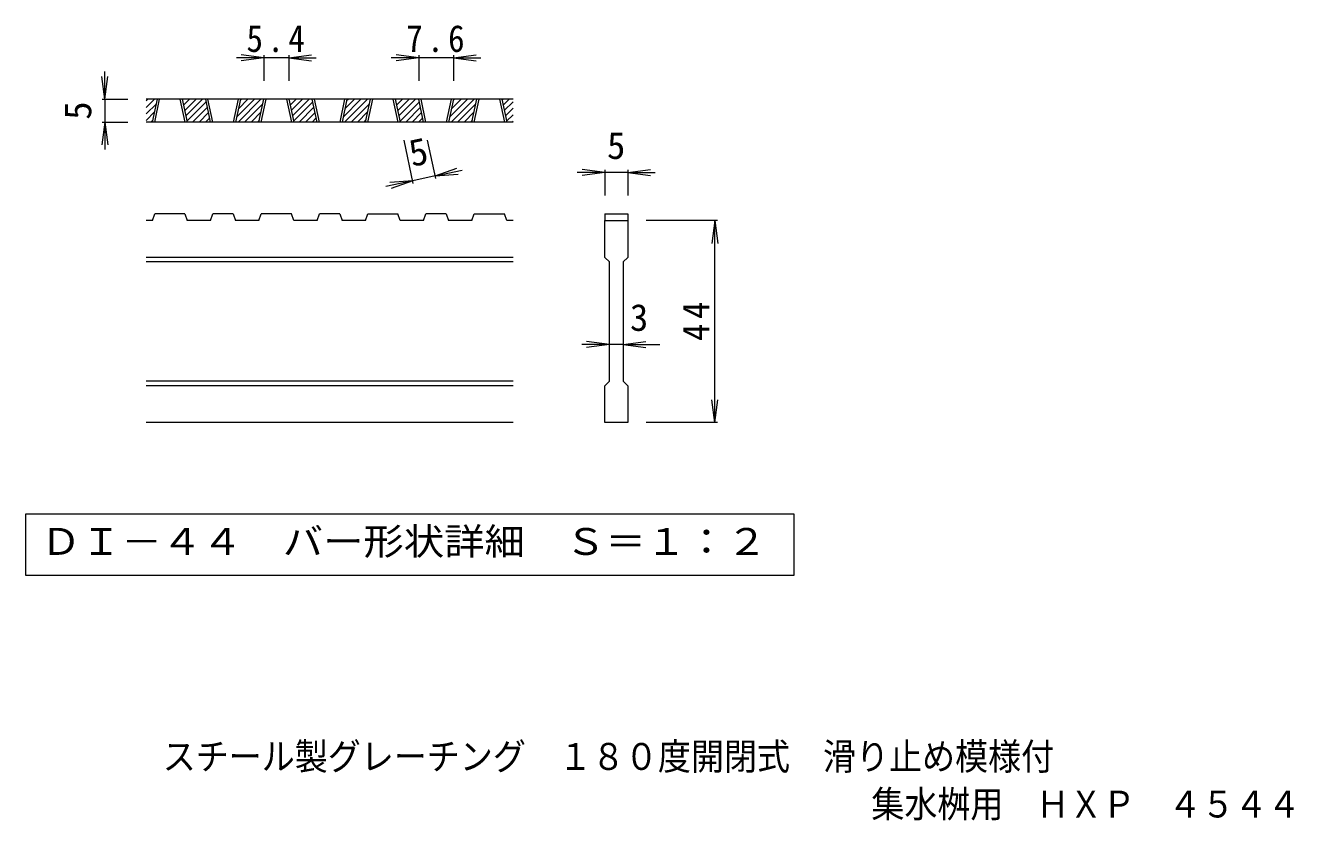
# Model space of a CAD drawing. Units: millimetres on the paper, enlarged 5 times, with parts at other scales. Extents: x -567 to 708, y -688 to 660.
# Drawn here: x -501 to 190, y -688 to -254 of the extents above; entities that cross this region are included whole.
import ezdxf
from ezdxf.enums import TextEntityAlignment as Align

# ---------------------------------------------------------------- set-up
doc = ezdxf.new("R2010")
doc.units = ezdxf.units.MM
doc.header["$LTSCALE"] = 5
doc.layers.add('D-0', color=3, linetype='Continuous', lineweight=9)
doc.layers.add('D-4', color=7, linetype='Continuous', lineweight=9)
doc.layers.add('F-5_F-5ﾚｲﾔ', color=2, linetype='Continuous')
doc.styles.add('ＭＳ ゴシック', font='')
doc.styles.get('ＭＳ ゴシック').set_extended_font_data('MS Gothic')

msp = doc.modelspace()

# ---------------------------------------------------------------- linework, layer by layer
at = {"layer": 'D-0'}
for p, q in [((-435.224, -298.756), (-430.691, -294.222)), ((-435.224, -295.22), (-434.227, -294.222)), ((-235.224, -294.222), (-435.224, -294.222)), ((-435.224, -302.291), (-429.643, -296.71)), ((-431.786, -306.723), (-429.111, -294.222)), ((-430.536, -306.723), (-427.861, -294.222)), ((-416.786, -294.222), (-414.111, -306.723)), ((-415.536, -294.222), (-412.861, -306.723)), ((-415.45, -294.621), (-415.051, -294.222)), ((-414.827, -297.534), (-411.516, -294.222)), ((-414.204, -300.446), (-407.98, -294.222)), ((-413.581, -303.358), (-404.445, -294.222)), ((-412.958, -306.271), (-402.428, -295.741)), ((-400.078, -306.723), (-402.753, -294.222)), ((-398.828, -306.723), (-401.503, -294.222)), ((-385.078, -294.222), (-387.753, -306.723)), ((-383.828, -294.222), (-386.503, -306.723)), ((-385.915, -303.977), (-376.161, -294.222)), ((-385.125, -306.723), (-372.625, -294.222)), ((-384.953, -299.479), (-379.696, -294.222)), ((-383.99, -294.981), (-383.232, -294.222)), ((-381.59, -306.723), (-371.577, -296.71)), ((-373.72, -306.723), (-371.045, -294.222)), ((-372.47, -306.723), (-369.795, -294.222)), ((-358.72, -294.222), (-356.045, -306.723)), ((-357.47, -294.222), (-354.795, -306.723)), ((-357.384, -294.621), (-356.985, -294.222)), ((-356.761, -297.534), (-353.45, -294.222)), ((-356.138, -300.446), (-349.914, -294.222)), ((-355.515, -303.358), (-346.379, -294.222)), ((-354.892, -306.271), (-344.362, -295.741)), ((-342.012, -306.723), (-344.687, -294.222)), ((-340.762, -306.723), (-343.437, -294.222)), ((-327.012, -294.222), (-329.687, -306.723)), ((-325.762, -294.222), (-328.437, -306.723)), ((-327.849, -303.977), (-318.095, -294.222)), ((-327.059, -306.723), (-314.559, -294.222)), ((-326.887, -299.479), (-321.63, -294.222)), ((-325.924, -294.981), (-325.166, -294.222)), ((-323.524, -306.723), (-313.511, -296.71)), ((-315.654, -306.723), (-312.979, -294.222)), ((-314.404, -306.723), (-311.729, -294.222)), ((-300.654, -294.222), (-297.979, -306.723)), ((-299.404, -294.222), (-296.729, -306.723)), ((-299.318, -294.621), (-298.919, -294.222)), ((-298.695, -297.534), (-295.384, -294.222)), ((-298.072, -300.446), (-291.848, -294.222)), ((-297.449, -303.358), (-288.313, -294.222)), ((-296.826, -306.271), (-286.296, -295.741)), ((-283.946, -306.723), (-286.621, -294.222)), ((-282.696, -306.723), (-285.371, -294.222)), ((-268.946, -294.222), (-271.621, -306.723)), ((-267.696, -294.222), (-270.371, -306.723)), ((-269.783, -303.977), (-260.028, -294.222)), ((-268.993, -306.723), (-256.493, -294.222)), ((-268.821, -299.479), (-263.564, -294.222)), ((-267.858, -294.981), (-267.1, -294.222)), ((-265.458, -306.723), (-255.445, -296.71)), ((-257.588, -306.723), (-254.913, -294.222)), ((-256.338, -306.723), (-253.663, -294.222)), ((-242.588, -294.222), (-239.913, -306.723)), ((-241.338, -294.222), (-238.663, -306.723)), ((-241.252, -294.621), (-240.853, -294.222)), ((-240.629, -297.534), (-237.318, -294.222)), ((-240.006, -300.446), (-235.224, -295.664)), ((-435.224, -305.827), (-430.606, -301.208)), ((-409.874, -306.723), (-401.805, -298.653)), ((-406.338, -306.723), (-401.181, -301.566)), ((-378.054, -306.723), (-372.54, -301.208)), ((-351.808, -306.723), (-343.739, -298.653)), ((-348.272, -306.723), (-343.115, -301.566)), ((-319.988, -306.723), (-314.474, -301.208)), ((-293.742, -306.723), (-285.673, -298.653)), ((-290.206, -306.723), (-285.049, -301.566)), ((-261.922, -306.723), (-256.408, -301.208)), ((-239.383, -303.358), (-235.224, -299.2)), ((-238.76, -306.271), (-235.224, -302.736)), ((-235.224, -306.723), (-435.224, -306.723)), ((-432.585, -306.723), (-431.568, -305.706)), ((-402.803, -306.723), (-400.558, -304.478)), ((-374.519, -306.723), (-373.502, -305.706)), ((-344.737, -306.723), (-342.492, -304.478)), ((-316.453, -306.723), (-315.436, -305.706)), ((-286.671, -306.723), (-284.426, -304.478)), ((-258.387, -306.723), (-257.37, -305.706)), ((-235.676, -306.723), (-235.224, -306.271)), ((-431.786, -360.472), (-430.536, -356.723)), ((-414.111, -356.723), (-430.536, -356.723)), ((-414.111, -356.723), (-412.861, -360.472)), ((-400.078, -360.472), (-398.828, -356.723)), ((-387.753, -356.723), (-398.828, -356.723)), ((-387.753, -356.723), (-386.503, -360.472)), ((-373.72, -360.472), (-372.47, -356.723)), ((-356.045, -356.723), (-372.47, -356.723)), ((-354.795, -360.472), (-356.045, -356.723)), ((-342.012, -360.472), (-340.762, -356.723)), ((-329.687, -356.723), (-340.762, -356.723)), ((-329.687, -356.723), (-328.437, -360.472)), ((-315.654, -360.472), (-314.404, -356.723)), ((-314.404, -356.723), (-297.979, -356.723)), ((-296.729, -360.472), (-297.979, -356.723)), ((-283.946, -360.472), (-282.696, -356.723)), ((-271.621, -356.723), (-282.696, -356.723)), ((-271.621, -356.723), (-270.371, -360.472)), ((-257.588, -360.472), (-256.338, -356.723)), ((-256.338, -356.723), (-239.913, -356.723)), ((-238.663, -360.472), (-239.913, -356.723)), ((-185.224, -356.723), (-172.724, -356.723)), ((-185.224, -356.723), (-185.224, -360.472)), ((-172.724, -356.723), (-172.724, -360.472)), ((-431.786, -360.472), (-435.224, -360.472)), ((-400.078, -360.472), (-412.861, -360.472)), ((-373.72, -360.472), (-386.503, -360.472)), ((-342.012, -360.472), (-354.795, -360.472)), ((-315.654, -360.472), (-328.437, -360.472)), ((-283.946, -360.472), (-296.729, -360.472)), ((-257.588, -360.472), (-270.371, -360.472)), ((-235.224, -360.472), (-238.663, -360.472)), ((-185.224, -360.472), (-172.724, -360.472)), ((-185.224, -380.472), (-185.224, -360.472)), ((-172.724, -360.472), (-172.724, -380.472)), ((-235.224, -380.472), (-435.224, -380.472)), ((-235.224, -382.972), (-435.224, -382.972)), ((-185.224, -380.472), (-182.724, -382.972)), ((-182.724, -447.972), (-182.724, -382.972)), ((-175.225, -382.972), (-172.724, -380.472)), ((-175.225, -382.972), (-175.225, -447.972)), ((-235.224, -447.973), (-435.224, -447.973)), ((-175.225, -447.972), (-172.724, -450.472)), ((-235.224, -450.472), (-435.224, -450.472)), ((-172.724, -450.472), (-172.724, -470.472)), ((-235.224, -470.472), (-435.224, -470.472)), ((-172.724, -470.472), (-185.224, -470.472))]:
    msp.add_line(p, q, dxfattribs=at)
msp.add_lwpolyline([(-185.224, -470.472), (-185.224, -450.472), (-182.724, -447.972)], dxfattribs=at)
at = {"layer": 'D-0', "color": 7}
msp.add_lwpolyline([(-501.051, -520.472), (-501.051, -553.698), (-81.897, -553.698), (-81.897, -520.472)], close=True, dxfattribs=at)
at = {"layer": 'D-4'}
for p, q in [((-371.045, -271.722), (-386.045, -271.722)), ((-371.045, -271.722), (-383.438, -270.091)), ((-371.045, -271.722), (-383.438, -273.354)), ((-371.045, -270.222), (-371.045, -284.222)), ((-357.47, -271.722), (-371.045, -271.722)), ((-357.47, -271.722), (-345.077, -270.091)), ((-357.47, -270.222), (-357.47, -284.222)), ((-357.47, -271.722), (-345.077, -273.354)), ((-357.47, -271.722), (-342.47, -271.722)), ((-286.621, -271.722), (-301.621, -271.722)), ((-286.621, -271.722), (-299.014, -270.091)), ((-286.621, -271.722), (-299.014, -273.354)), ((-286.621, -270.222), (-286.621, -284.222)), ((-267.696, -271.722), (-286.621, -271.722)), ((-267.696, -271.722), (-255.303, -270.091)), ((-267.696, -270.222), (-267.696, -284.222)), ((-267.696, -271.722), (-255.303, -273.354)), ((-267.696, -271.722), (-252.696, -271.722)), ((-457.724, -294.222), (-459.356, -281.829)), ((-457.724, -294.222), (-457.724, -279.222)), ((-457.724, -294.222), (-456.093, -281.829)), ((-459.224, -294.222), (-445.224, -294.222)), ((-457.724, -294.222), (-457.724, -306.723)), ((-457.724, -306.723), (-459.356, -319.116)), ((-459.224, -306.723), (-445.224, -306.723)), ((-457.724, -306.723), (-456.093, -319.116)), ((-457.724, -306.723), (-457.724, -321.723)), ((-289.577, -340.141), (-294.636, -316.501)), ((-277.354, -337.525), (-281.853, -316.501)), ((-289.891, -338.674), (-304.559, -341.813)), ((-289.891, -338.674), (-302.351, -339.672)), ((-289.891, -338.674), (-301.669, -342.863)), ((-277.668, -336.058), (-289.891, -338.674)), ((-277.668, -336.058), (-265.891, -331.87)), ((-277.668, -336.058), (-263, -332.919)), ((-277.668, -336.058), (-265.208, -335.06)), ((-185.224, -334.223), (-200.224, -334.223)), ((-185.224, -334.223), (-197.617, -332.591)), ((-185.224, -334.223), (-197.617, -335.854)), ((-185.224, -332.723), (-185.224, -346.723)), ((-172.724, -334.223), (-185.224, -334.223)), ((-172.724, -334.223), (-160.331, -332.591)), ((-172.724, -332.723), (-172.724, -346.723)), ((-172.724, -334.223), (-160.331, -335.854)), ((-172.724, -334.223), (-157.724, -334.223)), ((-123.724, -360.472), (-162.724, -360.472)), ((-125.224, -360.472), (-126.856, -372.865)), ((-125.224, -360.472), (-123.593, -372.865)), ((-125.224, -470.472), (-125.224, -360.472)), ((-182.724, -427.972), (-197.724, -427.972)), ((-182.724, -427.972), (-195.118, -426.341)), ((-182.724, -427.972), (-195.118, -429.604)), ((-175.225, -427.972), (-182.724, -427.972)), ((-175.225, -427.972), (-162.832, -426.341)), ((-175.225, -427.972), (-162.832, -429.604)), ((-175.225, -427.972), (-155.225, -427.972)), ((-125.224, -470.472), (-126.856, -458.079)), ((-125.224, -470.472), (-123.593, -458.079)), ((-123.724, -470.472), (-162.724, -470.472))]:
    msp.add_line(p, q, dxfattribs=at)

# ---------------------------------------------------------------- texts
at = {"layer": 'D-0', "color": 2, "style": 'ＭＳ ゴシック', "width": 1.1}
msp.add_text('ＤＩ－４４\u3000バー形状詳細\u3000Ｓ＝１：２', height=14.66, dxfattribs=at).set_placement((-492.724, -547.085), align=Align.BOTTOM_LEFT)
at = {"layer": 'D-4', "color": 2, "style": 'ＭＳ ゴシック'}
for rotation, p in [(90, (-460.724, -305.472)), (12.079, (-289.297, -335.479))]:
    msp.add_text('5', height=14.66, rotation=rotation, dxfattribs=at).set_placement(p, align=Align.BOTTOM_LEFT)
for s, p in [('5', (-183.974, -331.223)), ('3', (-171.475, -424.972))]:
    msp.add_text(s, height=14.66, dxfattribs=at).set_placement(p, align=Align.BOTTOM_LEFT)
at = {"layer": 'D-4', "color": 2, "char_height": 14.66, "attachment_point": 7, "style": 'ＭＳ ゴシック'}
for s, insert in [('\\T1.27;\\W0.9;5.4', (-380.507, -268.722)), ('\\T1.27;\\W0.9;7.6', (-293.408, -268.722))]:
    msp.add_mtext(s, dxfattribs=dict(at, insert=insert))
at = {"layer": 'D-4', "color": 2, "insert": (-128.224, -426.097), "char_height": 14.66, "attachment_point": 7, "rotation": 90, "style": 'ＭＳ ゴシック'}
msp.add_mtext('\\T1.27;\\W0.95;44', dxfattribs=at)
at = {"layer": 'F-5_F-5ﾚｲﾔ', "style": 'ＭＳ ゴシック', "width": 0.9}
for s, p in [('スチール製グレーチング\u3000１８０度開閉式\u3000滑り止め模様付', (-426.188, -664.293)), ('集水桝用\u3000ＨＸＰ\u3000４５４４', (-39.905, -690.26))]:
    msp.add_text(s, height=14.66, dxfattribs=at).set_placement(p, align=Align.BOTTOM_LEFT)

doc.saveas('drawing.dxf')
